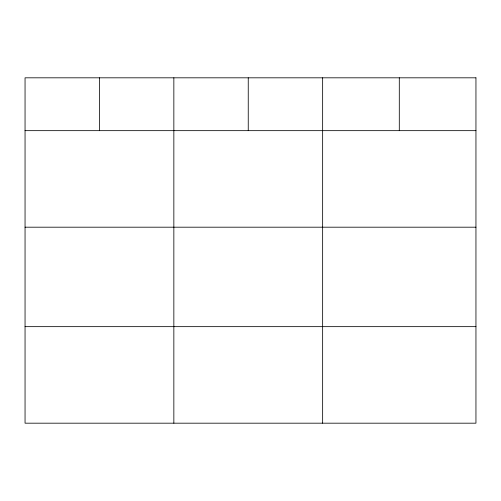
<?xml version="1.0" encoding="UTF-8"?>
<svg xmlns="http://www.w3.org/2000/svg" width="501" height="501" viewBox="0 0 501 501"><rect width="100%" height="100%" fill="white"/><g stroke="black" fill="none" stroke-linecap="round" stroke-linejoin="round"><path stroke-width="0.75" d="M25.05 130.661L475.95 130.661M25.05 227.191L475.95 227.191M25.05 326.652L475.95 326.652M399.297 77.818L399.297 130.661M322.644 77.818L322.644 423.182M248.245 77.818L248.245 130.661M173.847 77.818L173.847 423.182M99.449 77.818L99.449 130.661M475.95 77.818L25.05 77.818L25.05 423.182L475.95 423.182L475.95 77.818"/></g></svg>
